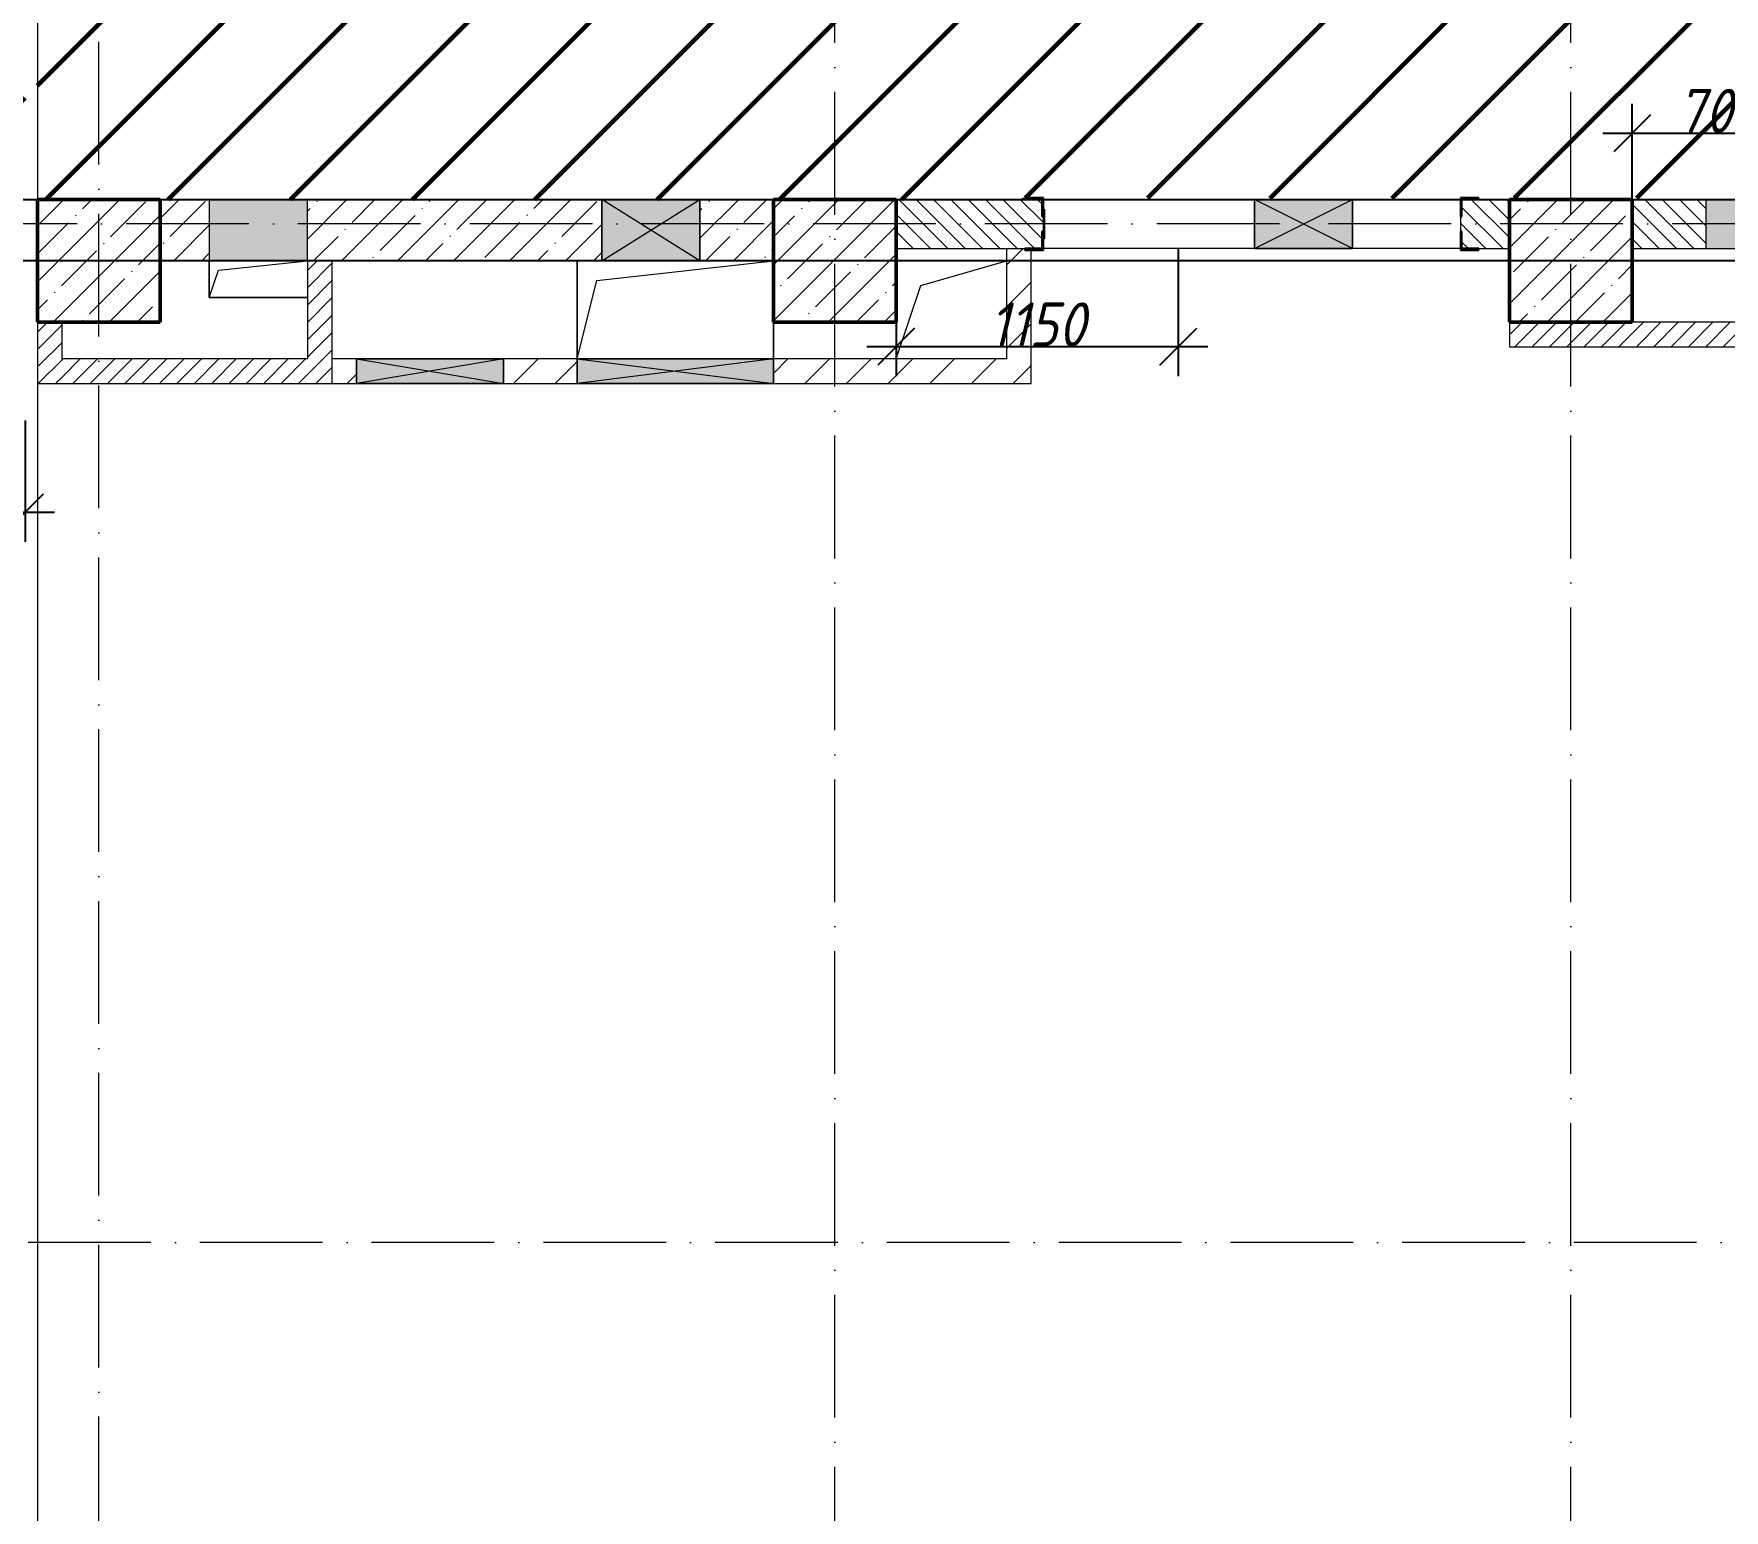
# Model space of a CAD drawing. Header units: millimetres. Extents: x -606178 to 312196, y -19338 to 632709.
# Drawn here: x -102380 to -95490, y 452535 to 458550 of the extents above; entities that cross this region are included whole.
import ezdxf

# ---------------------------------------------------------------- set-up
doc = ezdxf.new("R2010")
doc.units = ezdxf.units.MM
doc.linetypes.add('50_200_ШТРИХ_1Т_ш5_п1_п1_', pattern=[700, 500, -100, 0, -100])
for name, color, linetype, lineweight in [('6.4.1) Окр пт с инж. ПТ2.16', 3, 'Continuous', 60), ('A-____-____-DIMS', 7, 'Continuous', 9), ('A-DETL-GENF-OTLN', 7, 'Continuous', 9), ('A-FLOR-____-OTLN', 7, 'Continuous', 9), ('A-GENM-____-MCUT', 7, 'Continuous', 25), ('A-GENM-____-OTLN', 7, 'Continuous', 9), ('A-GENM-____-OTLN-1', 7, 'Continuous', 25), ('A-GLAZ-____-OTLN', 7, 'Continuous', 9), ('A-WALL-____-MCUT-1', 7, 'Continuous', 9), ('A-WALL-____-MCUT-3', 7, 'Continuous', 9), ('A-WALL-____-PATT-1', 7, 'Continuous', 9), ('A-WALL-FNSH-MCUT-1', 7, 'Continuous', 9), ('I-WALL-____-OTLN', 7, 'Continuous', 9), ('S-COLS-____-MCUT', 7, 'Continuous', 50), ('S-COLS-____-OTLN', 7, 'Continuous', 9), ('S-GRID-____-OTLN-1', 7, '50_200_ШТРИХ_1Т_ш5_п1_п1_', 9)]:
    doc.layers.add(name, color=color, linetype=linetype, lineweight=lineweight)
doc.layers.add('A-GLAZ-____-OTLN-1', color=7, linetype='Continuous', lineweight=9, true_color=0xc0c0c0)
doc.styles.add('ISOCPEUR_I_10', font='isocpeui.ttf', dxfattribs={"width": 0.9, "height": 180})
doc.dimstyles.new('ISO-1_8_0_9К_СРЕДНИЙ_Кладочные_3', dxfattribs={"dimscale": 304.8, "dimtxt": 179.276612, "dimasz": 0.492126, "dimexe": 0.393701, "dimexo": 0, "dimgap": 0, "dimtad": 1, "dimdec": 3, "dimrnd": 0.001, "dimdsep": 46, "dimtxsty": 'ISOCPEUR_I_10', "dimblk1": 'OBLIQUE', "dimblk2": 'OBLIQUE', "dimsah": 1, "dimcen": 0.09, "dimdle": 0.393701, "dimazin": 0, "dimtfac": 1, "dimtdec": 4, "dimtix": 1, "dimtmove": 0, "dimatfit": 3, "dimfxl": 1, "dimtvp": 1, "dimtolj": 1, "dimtzin": 0, "dimarcsym": 2})
pattern_1 = [(45, (-140714.89, 451794.26), (-35.35534, 35.35534), [])]
pattern_2 = [(135, (-140714.89, 451794.26), (-35.35534, -35.35534), [])]
pattern_3 = [(45, (-140714.89, 451794.26), (-84.8528, 84.8528), [])]

# ---------------------------------------------------------------- blocks, each defined once
blk = doc.blocks.new('BSC_Колонна _Прямоугольная - 500х500-V107-АР1_План отверстий 3 этажа в осях 1-64_А-ГГ')
at = {"layer": 'S-COLS-____-OTLN'}
h = blk.add_hatch(dxfattribs=at)
h.set_pattern_fill('FP_130', color=256, style=0, pattern_type=2)
h.set_pattern_definition([(45, (-38600, -5831.04), (-114.04925, 114.04925), []), (45, (-38485.95, -5831.04), (-114.04925, 114.04925), [201.613, -40.323, 3.353, -36.97])])
h.paths.add_polyline_path([(-250, -250), (250, -250), (250, 250), (-250, 250)], flags=0)
at = {"layer": 'S-COLS-____-MCUT'}
for p, q in [((250, 250), (-250, 250)), ((-250, 250), (-250, -250)), ((250, -250), (250, 250)), ((-250, -250), (250, -250))]:
    blk.add_line(p, q, dxfattribs=at)
blk = doc.blocks.new('BSC_Колонна _Прямоугольная - 500х500-V109-АР1_План отверстий 3 этажа в осях 1-64_А-ГГ')
at = {"layer": 'S-COLS-____-OTLN'}
h = blk.add_hatch(dxfattribs=at)
h.set_pattern_fill('FP_132', color=256, style=0, pattern_type=2)
h.set_pattern_definition([(45, (-44600, -5831.04), (-114.04925, 114.04925), []), (45, (-44485.95, -5831.04), (-114.04925, 114.04925), [201.613, -40.323, 3.353, -36.97])])
h.paths.add_polyline_path([(-250, -250), (250, -250), (250, 250), (-250, 250)], flags=0)
at = {"layer": 'S-COLS-____-MCUT'}
for p, q in [((250, 250), (-250, 250)), ((-250, 250), (-250, -250)), ((250, -250), (250, 250)), ((-250, -250), (250, -250))]:
    blk.add_line(p, q, dxfattribs=at)
blk = doc.blocks.new('BSC_Колонна _Прямоугольная - 500х500-V151-АР1_План отверстий 3 этажа в осях 1-64_А-ГГ')
at = {"layer": 'S-COLS-____-OTLN'}
h = blk.add_hatch(dxfattribs=at)
h.set_pattern_fill('FP_174', color=256, style=0, pattern_type=2)
h.set_pattern_definition([(45, (-41600, -5831.04), (-114.04925, 114.04925), []), (45, (-41485.95, -5831.04), (-114.04925, 114.04925), [201.613, -40.323, 3.353, -36.97])])
h.paths.add_polyline_path([(-250, -250), (250, -250), (250, 250), (-250, 250)], flags=0)
at = {"layer": 'S-COLS-____-MCUT'}
for p, q in [((250, 250), (-250, 250)), ((-250, 250), (-250, -250)), ((250, -250), (250, 250)), ((-250, -250), (250, -250))]:
    blk.add_line(p, q, dxfattribs=at)
blk = doc.blocks.new('АР_Перемычка - АР_Перемычка-28704962-АР1_План отверстий 3 этажа в осях 1-64_А-ГГ')
at = {"layer": 'A-GENM-____-OTLN'}
blk.add_line((-350, -100), (-342, -100), dxfattribs=at)
blk = doc.blocks.new('Фахверк_СКБ_Уголок - 200_3960_зеркало-28268689-АР1_План отверстий 3 этажа в осях 1-64_А-ГГ')
at = {"layer": 'A-GENM-____-MCUT'}
for p, q in [((200, 156), (125, 156)), ((125, 156), (125, 81)), ((131, 81), (131, 150)), ((131, 150), (200, 150)), ((200, 150), (200, 156)), ((125, 81), (131, 81)), ((131, 19), (125, 19)), ((125, 19), (125, -56)), ((131, -50), (131, 19)), ((125, -56), (200, -56)), ((200, -50), (131, -50)), ((200, -56), (200, -50))]:
    blk.add_line(p, q, dxfattribs=at)
blk = doc.blocks.new('154_Стойка_СКБ_Уголок - СМ-2480_200-28346303-АР1_План отверстий 3 этажа в осях 1-64_А-ГГ')
at = {"layer": 'A-GENM-____-MCUT'}
for p, q in [((125, 156), (125, 81)), ((200, 156), (125, 156)), ((131, 81), (131, 150)), ((131, 150), (200, 150)), ((200, 150), (200, 156)), ((125, 81), (131, 81)), ((131, 19), (125, 19)), ((125, 19), (125, -56)), ((131, -50), (131, 19)), ((125, -56), (200, -56)), ((200, -50), (131, -50)), ((200, -56), (200, -50))]:
    blk.add_line(p, q, dxfattribs=at)
blk = doc.blocks.new('Стойка_Влож_Полоса боковая - Полоса-28213942-АР1_План отверстий 3 этажа в осях 1-64_А-ГГ')
at = {"layer": 'A-GENM-____-OTLN'}
for p, q in [((-5, 60), (0, 60)), ((-5, -60), (-5, 60)), ((0, 31), (0, -31)), ((0, -60), (-5, -60))]:
    blk.add_line(p, q, dxfattribs=at)
blk = doc.blocks.new('AR_Отверстие Ниша - Лючок-32404366-АР1_План отверстий 3 этажа в осях 1-64_А-ГГ')
at = {"layer": 'A-GLAZ-____-OTLN-1'}
blk.add_hatch(color=256, dxfattribs=at).paths.add_polyline_path([(-200, 125), (-200, -125), (200, -125), (200, 125)], flags=0)
at = {"layer": 'A-GLAZ-____-OTLN'}
for p, q in [((200, 125), (-200, 125)), ((-200, 125), (-200, -125)), ((200, -125), (200, 125)), ((-200, -125), (200, -125))]:
    blk.add_line(p, q, dxfattribs=at)
blk = doc.blocks.new('AR_Отверстие Ниша - Лючок-32404390-АР1_План отверстий 3 этажа в осях 1-64_А-ГГ')
at = {"layer": 'A-GLAZ-____-OTLN'}
blk.add_hatch(color=256, dxfattribs=at).paths.add_polyline_path([(-200, 100), (-200, -100), (200, -100), (200, 100)], flags=0)
for p, q in [((200, 100), (-200, 100)), ((200, -100), (200, 100)), ((-200, 31), (-200, -31)), ((-200, -100), (200, -100))]:
    blk.add_line(p, q, dxfattribs=at)
blk = doc.blocks.new('AR_Отверстие прямоугольное _в плите_ - AR_Отверстие прямоугольное _в плите_-30459225-АР1_План отверстий 3 этажа в осях 1-64_А-ГГ')
at = {"layer": 'A-GENM-____-OTLN'}
for p, q in [((-200, 75), (-200, -75)), ((-162.5, 37.5), (200, 75)), ((-200, -75), (-162.5, 37.5)), ((-200, -75), (200, -75))]:
    blk.add_line(p, q, dxfattribs=at)
blk = doc.blocks.new('AR_Отверстие прямоугольное _в плите_ - AR_Отверстие прямоугольное _в плите_-30552658-АР1_План отверстий 3 этажа в осях 1-64_А-ГГ')
at = {"layer": 'A-GENM-____-OTLN'}
for p, q in [((-400, 200), (-400, -200)), ((-320, 120), (400, 200)), ((-400, -200), (-320, 120)), ((400, -200), (400, -50))]:
    blk.add_line(p, q, dxfattribs=at)
blk = doc.blocks.new('AR_Отверстие прямоугольное _в плите_ - AR_Отверстие прямоугольное _в плите_-30552855-АР1_План отверстий 3 этажа в осях 1-64_А-ГГ')
at = {"layer": 'A-GENM-____-OTLN'}
for p, q in [((225, 200), (-225, 200)), ((-125, 100), (225, 200)), ((-225, -200), (-125, 100)), ((-225, -50), (-225, -200))]:
    blk.add_line(p, q, dxfattribs=at)
blk = doc.blocks.new('AR_Отверстие прямоугольное _в стене__БезПР - AR_Отверстие прямоугольное _в стене__БезПР-30590131-АР1_План отверстий 3 этажа в осях 1-64_А-ГГ')
at = {"layer": 'A-GLAZ-____-OTLN-1'}
blk.add_hatch(color=256, dxfattribs=at).paths.add_polyline_path([(200, 125), (-200, 125), (-200, -125), (200, -125)], flags=0)
at = {"layer": 'A-DETL-GENF-OTLN'}
for p, q in [((-200, -125), (-200, 125)), ((-200, 125), (200, 125)), ((200, 125), (-200, -125)), ((-200, 125), (200, -125)), ((200, 125), (-200, 125)), ((-200, 125), (-200, -125)), ((200, 125), (200, -125)), ((200, -125), (200, 125)), ((200, -125), (-200, -125)), ((-200, -125), (200, -125))]:
    blk.add_line(p, q, dxfattribs=at)
at = {"layer": 'A-GLAZ-____-OTLN'}
blk.add_line((200, 125), (-200, 125), dxfattribs=at)
blk = doc.blocks.new('AR_Отверстие прямоугольное _в стене__БезПР - AR_Отверстие прямоугольное _в стене__БезПР-36788922-АР1_План отверстий 3 этажа в осях 1-64_А-ГГ')
at = {"layer": 'A-GLAZ-____-OTLN'}
blk.add_hatch(color=256, dxfattribs=at).paths.add_polyline_path([(300, -50), (300, 50), (-300, 50), (-300, -50)], flags=0)
at = {"layer": 'A-DETL-GENF-OTLN'}
for p, q in [((-300, -50), (-300, 50)), ((-300, 50), (300, 50)), ((300, 50), (-300, -50)), ((-300, 50), (300, -50)), ((300, 50), (-300, 50)), ((-300, 50), (-300, -50)), ((300, 50), (300, -50)), ((300, -50), (300, 50)), ((300, -50), (-300, -50)), ((-300, -50), (300, -50))]:
    blk.add_line(p, q, dxfattribs=at)
at = {"layer": 'A-GLAZ-____-OTLN'}
blk.add_line((300, 50), (-300, 50), dxfattribs=at)
blk = doc.blocks.new('AR_Отверстие прямоугольное _в стене__БезПР - AR_Отверстие прямоугольное _в стене__БезПР-36428632-АР1_План отверстий 3 этажа в осях 1-64_А-ГГ')
at = {"layer": 'A-GLAZ-____-OTLN'}
blk.add_hatch(color=256, dxfattribs=at).paths.add_polyline_path([(-200, -100), (200, -100), (200, 100), (-200, 100)], flags=0)
at = {"layer": 'A-DETL-GENF-OTLN'}
for p, q in [((-200, -100), (-200, 100)), ((-200, 100), (200, 100)), ((200, 100), (-200, -100)), ((-200, 100), (200, -100)), ((200, 100), (-200, 100)), ((-200, 100), (-200, -100)), ((200, 100), (200, -100)), ((200, -100), (200, 100)), ((200, -100), (-200, -100)), ((-200, -100), (200, -100))]:
    blk.add_line(p, q, dxfattribs=at)
at = {"layer": 'A-GLAZ-____-OTLN'}
blk.add_line((200, 100), (-200, 100), dxfattribs=at)
blk = doc.blocks.new('AR_Отверстие прямоугольное _в стене_ - AR_Отверстие прямоугольное _в стене__ОВ-36980490-АР1_План отверстий 3 этажа в осях 1-64_А-ГГ')
at = {"layer": 'A-GLAZ-____-OTLN'}
blk.add_hatch(color=256, dxfattribs=at).paths.add_polyline_path([(-400, -50), (400, -50), (400, 50), (-400, 50)], flags=0)
at = {"layer": 'A-DETL-GENF-OTLN'}
for p, q in [((-400, -50), (-400, 50)), ((-400, 50), (400, 50)), ((400, 50), (-400, -50)), ((-400, 50), (400, -50)), ((400, 50), (-400, 50)), ((-400, 50), (-400, -50)), ((400, 50), (400, -50)), ((400, -50), (400, 50)), ((400, -50), (-400, -50)), ((-400, -50), (400, -50))]:
    blk.add_line(p, q, dxfattribs=at)
blk = doc.blocks.new('_Oblique')
at = {"color": 0, "linetype": 'ByBlock', "lineweight": -2}
blk.add_line((-0.5, -0.5), (0.5, 0.5), dxfattribs=at)
blk = doc.blocks.new('*D5025')
at = {"layer": 'A-____-____-DIMS', "color": 0, "lineweight": -2, "transparency": 16777216}
for p, q in [((-95864.9, 457875.3), (-95864.9, 458264.7)), ((-95164.9, 457834.4), (-95164.9, 458264.7)), ((-95984.9, 458144.7), (-95044.9, 458144.7))]:
    blk.add_line(p, q, dxfattribs=at)
at = {"layer": 'Defpoints', "color": 0, "transparency": 16777216}
for p in [(-95164.9, 458144.7), (-95864.9, 457875.3), (-95164.9, 457834.4)]:
    blk.add_point(p, dxfattribs=at)
at = {"layer": 'A-____-____-DIMS', "color": 0, "lineweight": -2, "transparency": 16777216, "xscale": 150, "yscale": 150, "zscale": 150, "rotation": 180}
blk.add_blockref('_Oblique', (-95864.9, 458144.7), dxfattribs=at)
at = {"layer": 'A-____-____-DIMS', "color": 0, "lineweight": -2, "transparency": 16777216, "xscale": 150, "yscale": 150, "zscale": 150}
blk.add_blockref('_Oblique', (-95164.9, 458144.7), dxfattribs=at)
at = {"layer": 'A-____-____-DIMS', "color": 0, "transparency": 16777216, "insert": (-95514.9, 458235.9), "char_height": 180, "width": 409.578, "attachment_point": 5, "style": 'ISOCPEUR_I_10'}
blk.add_mtext('\\A1;700', dxfattribs=at)
blk = doc.blocks.new('*D5152')
at = {"layer": 'A-____-____-DIMS', "color": 0, "lineweight": -2, "transparency": 16777216}
for p, q in [((-98864.9, 457675.3), (-98864.9, 457155.8)), ((-97714.9, 457675.3), (-97714.9, 457155.8)), ((-98984.9, 457275.8), (-97594.9, 457275.8))]:
    blk.add_line(p, q, dxfattribs=at)
at = {"layer": 'Defpoints', "color": 0, "transparency": 16777216}
for p in [(-98864.9, 457675.3), (-97714.9, 457675.3), (-97714.9, 457275.8)]:
    blk.add_point(p, dxfattribs=at)
at = {"layer": 'A-____-____-DIMS', "color": 0, "lineweight": -2, "transparency": 16777216, "xscale": 150, "yscale": 150, "zscale": 150, "rotation": 180}
blk.add_blockref('_Oblique', (-98864.9, 457275.8), dxfattribs=at)
at = {"layer": 'A-____-____-DIMS', "color": 0, "lineweight": -2, "transparency": 16777216, "xscale": 150, "yscale": 150, "zscale": 150}
blk.add_blockref('_Oblique', (-97714.9, 457275.8), dxfattribs=at)
at = {"layer": 'A-____-____-DIMS', "color": 0, "transparency": 16777216, "insert": (-98289.9, 457365.8), "char_height": 180, "width": 463.361, "attachment_point": 5, "style": 'ISOCPEUR_I_10'}
blk.add_mtext('\\A1;1150', dxfattribs=at)
blk = doc.blocks.new('*D5156')
at = {"layer": 'A-____-____-DIMS', "color": 0, "lineweight": -2, "transparency": 16777216}
for p, q in [((-103114.9, 456975.3), (-103114.9, 456480.9)), ((-102414.9, 456975.3), (-102414.9, 456480.9)), ((-103234.9, 456600.9), (-102294.9, 456600.9))]:
    blk.add_line(p, q, dxfattribs=at)
at = {"layer": 'Defpoints', "color": 0, "transparency": 16777216}
for p in [(-103114.9, 456975.3), (-102414.9, 456975.3), (-102414.9, 456600.9)]:
    blk.add_point(p, dxfattribs=at)
at = {"layer": 'A-____-____-DIMS', "color": 0, "lineweight": -2, "transparency": 16777216, "xscale": 150, "yscale": 150, "zscale": 150, "rotation": 180}
blk.add_blockref('_Oblique', (-103114.9, 456600.9), dxfattribs=at)
at = {"layer": 'A-____-____-DIMS', "color": 0, "lineweight": -2, "transparency": 16777216, "xscale": 150, "yscale": 150, "zscale": 150}
blk.add_blockref('_Oblique', (-102414.9, 456600.9), dxfattribs=at)
at = {"layer": 'A-____-____-DIMS', "color": 0, "transparency": 16777216, "insert": (-102764.9, 456692), "char_height": 180, "width": 409.578, "attachment_point": 5, "style": 'ISOCPEUR_I_10'}
blk.add_mtext('\\A1;700', dxfattribs=at)

msp = doc.modelspace()

# ---------------------------------------------------------------- hatches: boundary and pattern name
at = {"layer": '6.4.1) Окр пт с инж. ПТ2.16'}
h = msp.add_hatch(dxfattribs=at)
h.set_pattern_fill('ANSI31', color=256, scale=111)
h.paths.add_polyline_path([(-102414.891, 460775.3011), (-102914.891, 460775.3011), (-102914.891, 461025.3011), (-104714.891, 461025.3011), (-104714.891, 461019.3011), (-104789.891, 461019.3011), (-105214.891, 461023.3811), (-105214.891, 460925.3011), (-105414.891, 460925.3011), (-105414.891, 460775.3011), (-105914.891, 460775.3011), (-105914.891, 461025.3011), (-107714.891, 461025.3011), (-107714.891, 461019.3011), (-107789.891, 461019.3011), (-108839.891, 461025.3011), (-108839.891, 461019.3011), (-108914.891, 461019.3011), (-110714.891, 461025.3011), (-110714.891, 461019.3011), (-110789.891, 461019.3011), (-111414.891, 461025.3011), (-111414.891, 460775.3011), (-111914.891, 460775.3011), (-111914.891, 461025.3011), (-113714.891, 461025.3011), (-113714.891, 461019.3011), (-113789.891, 461019.3011), (-114214.891, 461023.3811), (-114214.891, 460925.3011), (-114414.891, 460925.3011), (-114414.891, 460775.3011), (-114914.891, 460775.3011), (-114914.891, 461025.3011), (-121964.891, 461025.3011), (-123114.891, 461025.3011), (-123114.891, 461275.3011), (-125679.3407, 461275.3011, -0.683488624), (-125772.5126, 461275.3011), (-131114.891, 461275.3011), (-131114.891, 461025.3011), (-135114.891, 461025.3011), (-142664.891, 461025.3011), (-142664.891, 460775.3011), (-142914.891, 460775.3011), (-142914.891, 460450.3011), (-142908.891, 460450.3011), (-142908.891, 460375.3011), (-142914.891, 458575.3011), (-142908.891, 458575.3011), (-142908.891, 458500.3011), (-142911.691, 458325.3011), (-142814.891, 458325.3011), (-142814.891, 458125.3011), (-142664.891, 458125.3011), (-142664.891, 457875.3011), (-134889.891, 457875.3011), (-134889.891, 457881.3011), (-134814.891, 457881.3011), (-133664.891, 457881.2181), (-133664.891, 457881.3011), (-133589.891, 457881.3011), (-132139.891, 457881.1949), (-132139.891, 457881.3011), (-132064.891, 457881.3011), (-130914.891, 457881.2153), (-130914.891, 457881.3011), (-130839.891, 457881.3011), (-129789.891, 457881.2215), (-129789.891, 457881.3011), (-129714.891, 457881.3011), (-128714.891, 457881.2242), (-128714.891, 457881.3011), (-128639.891, 457881.3011), (-128039.891, 457881.2543), (-128039.891, 457881.3011), (-127964.891, 457881.3011), (-126814.891, 457881.2106), (-126814.891, 457881.3011), (-126739.891, 457881.3011), (-121714.891, 457880.8993), (-121714.891, 457881.3011), (-121639.891, 457881.3011), (-117089.891, 457880.9107), (-117089.891, 457881.3011), (-117014.891, 457881.3011), (-115314.891, 457881.1449), (-115314.891, 457881.3011), (-115239.891, 457881.3011), (-111389.891, 457880.9375), (-111389.891, 457881.3011), (-111236.891, 457881.3011), (-111224.891, 457875.3011), (-110824.891, 457875.3011), (-110614.891, 457875.3011), (-110614.891, 457881.3011), (-110539.891, 457881.3011), (-110389.891, 457881.2858), (-110389.891, 457881.3011), (-110314.891, 457881.3011), (-109614.891, 457881.2295), (-109614.891, 457881.3011), (-109539.891, 457881.3011), (-107739.891, 457881.1144), (-107739.891, 457881.3011), (-107664.891, 457881.3011), (-106514.891, 457881.1778), (-106514.891, 457881.3011), (-106439.891, 457881.3011), (-102414.891, 457880.8598)])
h.paths.add_polyline_path([(-68864.891, 460775.3011), (-69364.891, 460775.3011), (-69364.891, 461025.3011), (-71864.891, 461025.3011), (-71864.891, 460775.3011), (-72364.891, 460775.3011), (-72364.891, 460925.3011), (-72564.891, 460925.3011), (-72539.891, 461000.3011), (-72364.891, 461025.3011), (-72364.891, 461275.3011), (-72708.891, 461275.3011), (-72708.891, 461206.3011), (-72714.891, 461094.3011), (-72714.891, 461275.3011), (-77864.891, 461275.3011), (-77864.891, 460996.7297), (-77664.891, 461025.3011), (-77664.891, 460925.3011), (-77864.891, 460925.3011), (-77864.891, 460775.3011), (-78364.891, 460775.3011), (-78364.891, 460925.3011), (-78564.891, 460925.3011), (-78564.891, 461025.3011), (-80514.891, 461025.3011), (-80514.891, 461019.3011), (-80589.891, 461019.3011), (-80864.891, 461025.3011), (-80864.891, 460775.3011), (-81364.891, 460775.3011), (-81364.891, 461025.3011), (-81639.891, 461025.3011), (-81639.891, 461019.3011), (-81714.891, 461019.3011), (-81714.891, 461025.3011), (-83514.891, 461025.3011), (-83514.891, 461019.3011), (-83589.891, 461019.3011), (-84639.891, 461025.3011), (-84639.891, 461019.3011), (-84714.891, 461019.3011), (-86514.891, 461025.3011), (-86514.891, 461019.3011), (-86664.891, 461019.3011), (-86664.891, 460925.3011), (-86864.891, 460925.3011), (-86864.891, 460775.3011), (-87364.891, 460775.3011), (-87364.891, 460925.3011), (-87564.891, 460925.3011), (-87539.891, 461000.3011), (-87364.891, 461025.3011), (-87364.891, 461275.3011), (-87708.891, 461275.3011), (-87708.891, 461206.3011), (-87714.891, 461094.3011), (-87714.891, 461275.3011), (-89514.891, 461275.3011), (-89514.891, 461206.3011), (-89514.891, 461094.3011), (-89514.891, 461019.3011), (-89589.891, 461019.3011), (-89864.891, 461025.3011), (-89864.891, 460775.3011), (-90364.891, 460775.3011), (-90364.891, 460925.3011), (-90564.891, 460925.3011), (-90539.891, 461000.3011), (-90364.891, 461025.3011), (-90364.891, 461275.3011), (-90708.891, 461275.3011), (-90708.891, 461206.3011), (-90714.891, 461094.3011), (-90714.891, 461275.3011), (-92514.891, 461275.3011), (-92514.891, 461206.3011), (-92514.891, 461094.3011), (-92514.891, 461019.3011), (-92589.891, 461019.3011), (-93639.891, 461025.3011), (-93639.891, 461019.3011), (-93714.891, 461019.3011), (-93714.891, 461025.3011), (-95514.891, 461025.3011), (-95514.891, 461019.3011), (-95664.891, 461019.3011), (-95664.891, 460925.3011), (-95864.891, 460925.3011), (-95864.891, 460775.3011), (-96364.891, 460775.3011), (-96364.891, 460925.3011), (-96564.891, 460925.3011), (-96539.891, 461000.3011), (-96364.891, 461025.3011), (-96364.891, 461275.3011), (-96708.891, 461275.3011), (-96708.891, 461206.3011), (-96714.891, 461094.3011), (-96714.891, 461275.3011), (-98514.891, 461275.3011), (-98514.891, 461206.3011), (-98514.891, 461094.3011), (-98514.891, 461019.3011), (-98589.891, 461019.3011), (-98864.891, 461025.3011), (-98864.891, 460775.3011), (-99364.891, 460775.3011), (-99364.891, 460925.3011), (-99564.891, 460925.3011), (-99539.891, 461000.3011), (-99364.891, 461025.3011), (-99364.891, 461275.3011), (-99708.891, 461275.3011), (-99708.891, 461206.3011), (-99714.891, 461094.3011), (-99714.891, 461275.3011), (-101514.891, 461275.3011), (-101514.891, 461206.3011), (-101514.891, 461094.3011), (-101514.891, 461019.3011), (-101589.891, 461019.3011), (-101864.891, 461025.3011), (-101864.891, 460775.3011), (-102364.891, 460775.3011), (-102364.891, 457875.3011), (-98339.891, 457875.3011), (-98339.891, 457881.3011), (-98264.891, 457881.3011), (-96564.891, 457881.082), (-96564.891, 457881.3011), (-96489.891, 457881.3011), (-95164.891, 457881.1236), (-95164.891, 457881.3011), (-95089.891, 457881.3011), (-94989.891, 457881.2873), (-94989.891, 457881.3011), (-94914.891, 457881.3011), (-93114.891, 457881.0511), (-93114.891, 457881.3011), (-93039.891, 457881.3011), (-86539.891, 457880.3574), (-86539.891, 457881.3011), (-86464.891, 457881.3011), (-84764.891, 457881.0076), (-84764.891, 457881.3011), (-84689.891, 457881.3011), (-84039.891, 457881.1829), (-84039.891, 457881.3011), (-83964.891, 457881.3011), (-83064.891, 457881.1337), (-83064.891, 457881.3011), (-82989.891, 457881.3011), (-77539.891, 457880.2556), (-77539.891, 457881.3011), (-77464.891, 457881.3011), (-75764.891, 457880.905), (-75764.891, 457881.3011), (-75689.891, 457881.3011), (-71739.891, 457880.3126), (-71739.891, 457881.3011), (-71664.891, 457881.3011), (-70764.891, 457881.0305), (-70764.891, 457881.3011), (-70689.891, 457881.3011), (-68864.891, 457880.7241)])
h.paths.add_polyline_path([(-99708.891, 461025.3011), (-99639.891, 461025.3011), (-99639.891, 461019.3011), (-99708.891, 461019.3011)], flags=16)
h.paths.add_polyline_path([(-96708.891, 461025.3011), (-96639.891, 461025.3011), (-96639.891, 461019.3011), (-96708.891, 461019.3011)], flags=16)
h.paths.add_polyline_path([(-90708.891, 461025.3011), (-90639.891, 461025.3011), (-90639.891, 461019.3011), (-90708.891, 461019.3011)], flags=16)
h.paths.add_polyline_path([(-87708.891, 461025.3011), (-87639.891, 461025.3011), (-87639.891, 461019.3011), (-87708.891, 461019.3011)], flags=16)
h.paths.add_polyline_path([(-72708.891, 461025.3011), (-72639.891, 461025.3011), (-72639.891, 461019.3011), (-72708.891, 461019.3011)], flags=16)
h.paths.add_polyline_path([(-51664.891, 460775.3011), (-53919.891, 460775.3011), (-53919.891, 460769.3011), (-53994.891, 460769.3011), (-53994.891, 460775.3011), (-55144.891, 460775.3011), (-55144.891, 460769.3011), (-55219.891, 460769.3011), (-60489.891, 460775.3011), (-60489.891, 460769.3011), (-60564.891, 460769.3011), (-61714.891, 460775.3011), (-61714.891, 460769.3011), (-61789.891, 460769.3011), (-62714.891, 460775.3011), (-63214.891, 460775.3011), (-64289.891, 460775.3011), (-64289.891, 460769.3011), (-64364.891, 460769.3011), (-64364.891, 460775.3011), (-65514.891, 460775.3011), (-65514.891, 460769.3011), (-65589.891, 460769.3011), (-65714.891, 460775.3011), (-66214.891, 460775.3011), (-66214.891, 461025.3011), (-68314.891, 461025.3011), (-68314.891, 460775.3011), (-68814.891, 460775.3011), (-68814.891, 457875.3011), (-68314.891, 457875.3011), (-67989.891, 457875.3011), (-67989.891, 457881.3011), (-67914.891, 457881.3011), (-66214.891, 457880.6715), (-66214.891, 457881.3011), (-66139.891, 457881.3011), (-62489.891, 457879.7829), (-62489.891, 457881.3011), (-62414.891, 457881.3011), (-61714.891, 457880.9086), (-61714.891, 457881.3011), (-61639.891, 457881.3011), (-61489.891, 457881.2104), (-61489.891, 457881.3011), (-61414.891, 457881.3011), (-60714.891, 457880.8681), (-60714.891, 457881.3011), (-60639.891, 457881.3011), (-60489.891, 457881.2003), (-60489.891, 457881.3011), (-60414.891, 457881.3011), (-51714.891, 457875.3011), (-51664.891, 457875.3011), (-51664.891, 458575.3011)])
at = {"layer": 'A-WALL-____-PATT-1'}
h = msp.add_hatch(dxfattribs=at)
h.set_pattern_fill('FP_38', color=256, style=0, pattern_type=2)
h.set_pattern_definition([(45, (-140714.89, 451794.26), (-114.04925, 114.04925), []), (45, (-140600.84, 451794.26), (-114.04925, 114.04925), [201.612, -40.322, 3.353, -36.97])])
h.paths.add_polyline_path([(-100064.891, 457625.3011), (-100064.891, 457875.3011), (-101264.891, 457875.3011), (-101264.891, 457625.3011), (-100076.8893, 457625.3011)], flags=0)
h.paths.add_polyline_path([(-99364.891, 457625.3011), (-99364.891, 457875.3011), (-99664.891, 457875.3011), (-99664.891, 457625.3011)], flags=0)
h.paths.add_polyline_path([(-101664.891, 457625.3011), (-101664.891, 457875.3011), (-101864.891, 457875.3011), (-101864.891, 457625.3011), (-101844.3535, 457625.3011)], flags=0)
h = msp.add_hatch(dxfattribs=at)
h.set_pattern_fill('FP_6', color=256, style=0, pattern_type=2)
h.set_pattern_definition(pattern_2)
h.paths.add_polyline_path([(-96541.9607, 457675.3011), (-96364.891, 457675.3011), (-96364.891, 457875.3011), (-96558.891, 457875.3011), (-96558.891, 457806.3011), (-96564.891, 457806.3011), (-96564.891, 457744.3011), (-96558.891, 457744.3011), (-96558.891, 457675.3011)], flags=0)
h.paths.add_polyline_path([(-98270.891, 457675.3011), (-98270.891, 457744.3011), (-98264.891, 457744.3011), (-98264.891, 457806.3011), (-98270.891, 457806.3011), (-98270.891, 457875.3011), (-98864.891, 457875.3011), (-98864.891, 457675.3011), (-98309.425, 457675.3011)], flags=0)
h = msp.add_hatch(dxfattribs=at)
h.set_pattern_fill('FP_6', color=256, style=0, pattern_type=2)
h.set_pattern_definition(pattern_2)
h.paths.add_polyline_path([(-90364.891, 457675.3011), (-90364.891, 457875.3011), (-93108.891, 457875.3011), (-93108.891, 457806.3011), (-93114.891, 457806.3011), (-93114.891, 457744.3011), (-93108.891, 457744.3011), (-93108.891, 457675.3011), (-91239.5678, 457675.3011)], flags=0)
h.paths.add_polyline_path([(-94920.891, 457675.3011), (-94920.891, 457744.3011), (-94914.891, 457744.3011), (-94914.891, 457806.3011), (-94920.891, 457806.3011), (-94920.891, 457875.3011), (-95158.891, 457875.3011), (-95158.891, 457806.3011), (-95164.891, 457806.3011), (-95164.891, 457744.3011), (-95158.891, 457744.3011), (-95158.891, 457675.3011), (-94989.891, 457675.3011)], flags=0)
h.paths.add_polyline_path([(-95864.891, 457675.3011), (-95564.891, 457675.3011), (-95564.891, 457875.3011), (-95864.891, 457875.3011)], flags=0)
h = msp.add_hatch(dxfattribs=at)
h.set_pattern_fill('FP_4', color=256, style=0, pattern_type=2)
h.set_pattern_definition(pattern_3)
h.paths.add_polyline_path([(-98314.891, 457125.3011), (-98314.891, 457669.3011), (-98339.891, 457669.3011), (-98339.891, 457675.3011), (-98414.891, 457675.3011), (-98414.891, 457125.3011)], flags=0)
h = msp.add_hatch(dxfattribs=at)
h.set_pattern_fill('FP_5', color=256, style=0, pattern_type=2)
h.set_pattern_definition(pattern_1)
h.paths.add_polyline_path([(-101164.891, 457125.3011), (-101164.891, 457625.3011), (-101264.891, 457625.3011), (-101264.891, 457125.3011)], flags=0)
h = msp.add_hatch(dxfattribs=at)
h.set_pattern_fill('FP_5', color=256, style=0, pattern_type=2)
h.set_pattern_definition(pattern_1)
h.paths.add_polyline_path([(-102264.891, 457125.3011), (-102264.891, 457375.3011), (-102364.891, 457375.3011), (-102364.891, 457125.3011)], flags=0)
h = msp.add_hatch(dxfattribs=at)
h.set_pattern_fill('FP_5', color=256, style=0, pattern_type=2)
h.set_pattern_definition(pattern_1)
h.paths.add_polyline_path([(-96364.891, 457275.3011), (-95064.891, 457275.3011), (-95064.891, 457375.3011), (-96364.891, 457375.3011)], flags=0)
h = msp.add_hatch(dxfattribs=at)
h.set_pattern_fill('FP_5', color=256, style=0, pattern_type=2)
h.set_pattern_definition(pattern_1)
h.paths.add_polyline_path([(-101264.891, 457125.3011), (-101264.891, 457225.3011), (-102264.891, 457225.3011), (-102264.891, 457125.3011), (-101844.3535, 457125.3011)], flags=0)
h = msp.add_hatch(dxfattribs=at)
h.set_pattern_fill('FP_4', color=256, style=0, pattern_type=2)
h.set_pattern_definition(pattern_3)
h.paths.add_polyline_path([(-98414.891, 457125.3011), (-98414.891, 457225.3011), (-99364.891, 457225.3011), (-99364.891, 457125.3011)], flags=0)
h.paths.add_polyline_path([(-100164.891, 457125.3011), (-100164.891, 457225.3011), (-100464.891, 457225.3011), (-100464.891, 457125.3011)], flags=0)
h.paths.add_polyline_path([(-101164.891, 457125.3011), (-101064.891, 457125.3011), (-101064.891, 457225.3011), (-101164.891, 457225.3011)], flags=0)

# ---------------------------------------------------------------- linework, layer by layer
msp.add_lwpolyline([(-51714.891, 457625.3011), (-142664.891, 457625.3011), (-142664.891, 457875.3011), (-51714.891, 457875.3011)], close=True)
at = {"layer": 'A-FLOR-____-OTLN'}
for p, q in [((-102364.891, 460775.3011), (-102364.891, 457875.3011)), ((-101664.891, 457475.3011), (-101664.891, 457625.3011)), ((-100164.891, 457225.3011), (-100164.891, 457625.3011)), ((-98864.891, 457625.3011), (-98414.891, 457625.3011)), ((-101264.891, 457475.3011), (-101664.891, 457475.3011)), ((-99364.891, 457375.3011), (-99364.891, 457225.3011)), ((-98864.891, 457225.3011), (-98864.891, 457375.3011)), ((-102364.891, 457125.3011), (-102364.891, 450375.3011))]:
    msp.add_line(p, q, dxfattribs=at)
at = {"layer": 'A-WALL-____-MCUT-1'}
for p, q in [((-101664.891, 457875.3011), (-101864.891, 457875.3011)), ((-100064.891, 457875.3011), (-101264.891, 457875.3011)), ((-99364.891, 457875.3011), (-99664.891, 457875.3011)), ((-101864.891, 457625.3011), (-101664.891, 457625.3011)), ((-101264.891, 457625.3011), (-100064.891, 457625.3011)), ((-99664.891, 457625.3011), (-99364.891, 457625.3011))]:
    msp.add_line(p, q, dxfattribs=at)
at = {"layer": 'A-WALL-____-MCUT-3'}
for p, q in [((-98339.891, 457875.3011), (-98864.891, 457875.3011)), ((-96364.891, 457875.3011), (-96489.891, 457875.3011)), ((-95564.891, 457875.3011), (-95864.891, 457875.3011)), ((-96564.891, 457806.3011), (-96564.891, 457744.3011)), ((-98864.891, 457675.3011), (-98339.891, 457675.3011)), ((-96489.891, 457675.3011), (-96364.891, 457675.3011)), ((-95864.891, 457675.3011), (-95564.891, 457675.3011))]:
    msp.add_line(p, q, dxfattribs=at)
at = {"layer": 'A-WALL-FNSH-MCUT-1'}
for p, q in [((-98414.891, 457675.3011), (-98414.891, 457225.3011)), ((-98314.891, 457125.3011), (-98314.891, 457669.3011)), ((-101264.891, 457625.3011), (-101264.891, 457225.3011)), ((-101164.891, 457625.3011), (-101164.891, 457125.3011)), ((-102364.891, 457375.3011), (-102364.891, 457125.3011)), ((-102264.891, 457225.3011), (-102264.891, 457375.3011)), ((-96364.891, 457375.3011), (-96364.891, 457275.3011)), ((-95164.891, 457375.3011), (-95864.891, 457375.3011)), ((-101264.891, 457225.3011), (-102264.891, 457225.3011)), ((-101064.891, 457225.3011), (-101164.891, 457225.3011)), ((-100164.891, 457225.3011), (-100464.891, 457225.3011)), ((-98414.891, 457225.3011), (-99364.891, 457225.3011)), ((-96364.891, 457275.3011), (-95064.891, 457275.3011)), ((-102364.891, 457125.3011), (-101164.891, 457125.3011)), ((-101164.891, 457125.3011), (-101064.891, 457125.3011)), ((-100464.891, 457125.3011), (-100164.891, 457125.3011)), ((-99364.891, 457125.3011), (-98314.891, 457125.3011))]:
    msp.add_line(p, q, dxfattribs=at)
at = {"layer": 'I-WALL-____-OTLN'}
for p, q in [((-98264.891, 457875.3011), (-97404.891, 457875.3011)), ((-97004.891, 457875.3011), (-96564.891, 457875.3011)), ((-97404.891, 457675.3011), (-98264.891, 457675.3011)), ((-96564.891, 457675.3011), (-97004.891, 457675.3011))]:
    msp.add_line(p, q, dxfattribs=at)
at = {"layer": 'S-GRID-____-OTLN-1'}
for p, q in [((-102114.891, 447515.7004), (-102114.891, 461944.7985)), ((-99114.891, 447311.6528), (-99114.891, 461944.7985)), ((-96114.891, 447311.6528), (-96114.891, 461944.7985)), ((-50396.1037, 457775.3011), (-145383.6612, 457775.3011)), ((-36793.8313, 453625.3011), (-145383.6612, 453625.3011))]:
    msp.add_line(p, q, dxfattribs=at)

# ---------------------------------------------------------------- block references
at = {"layer": 'A-GENM-____-OTLN', "rotation": 180}
msp.add_blockref('Стойка_Влож_Полоса боковая - Полоса-28213942-АР1_План отверстий 3 этажа в осях 1-64_А-ГГ', (-98264.891, 457775.3011), dxfattribs=at)
at = {"layer": 'A-GENM-____-OTLN'}
for name, p in [('АР_Перемычка - АР_Перемычка-28704962-АР1_План отверстий 3 этажа в осях 1-64_А-ГГ', (-98264.891, 457775.3011)), ('AR_Отверстие прямоугольное _в плите_ - AR_Отверстие прямоугольное _в плите_-30459225-АР1_План отверстий 3 этажа в осях 1-64_А-ГГ', (-101464.891, 457550.3011)), ('AR_Отверстие прямоугольное _в плите_ - AR_Отверстие прямоугольное _в плите_-30552658-АР1_План отверстий 3 этажа в осях 1-64_А-ГГ', (-99764.891, 457425.3011)), ('AR_Отверстие прямоугольное _в плите_ - AR_Отверстие прямоугольное _в плите_-30552855-АР1_План отверстий 3 этажа в осях 1-64_А-ГГ', (-98639.891, 457425.3011))]:
    msp.add_blockref(name, p, dxfattribs=at)
at = {"layer": 'A-GENM-____-OTLN-1', "rotation": 180}
msp.add_blockref('154_Стойка_СКБ_Уголок - СМ-2480_200-28346303-АР1_План отверстий 3 этажа в осях 1-64_А-ГГ', (-98139.891, 457825.3011), dxfattribs=at)
at = {"layer": 'A-GENM-____-OTLN-1'}
msp.add_blockref('Фахверк_СКБ_Уголок - 200_3960_зеркало-28268689-АР1_План отверстий 3 этажа в осях 1-64_А-ГГ', (-96689.891, 457725.3011), dxfattribs=at)
at = {"layer": 'A-GLAZ-____-OTLN', "rotation": 180}
for name, p in [('AR_Отверстие Ниша - Лючок-32404366-АР1_План отверстий 3 этажа в осях 1-64_А-ГГ', (-101464.891, 457750.3011)), ('AR_Отверстие прямоугольное _в стене__БезПР - AR_Отверстие прямоугольное _в стене__БезПР-30590131-АР1_План отверстий 3 этажа в осях 1-64_А-ГГ', (-99864.891, 457750.3011)), ('AR_Отверстие прямоугольное _в стене__БезПР - AR_Отверстие прямоугольное _в стене__БезПР-36428632-АР1_План отверстий 3 этажа в осях 1-64_А-ГГ', (-97204.891, 457775.3011)), ('AR_Отверстие Ниша - Лючок-32404390-АР1_План отверстий 3 этажа в осях 1-64_А-ГГ', (-95364.891, 457775.3011))]:
    msp.add_blockref(name, p, dxfattribs=at)
at = {"layer": 'A-GLAZ-____-OTLN'}
for name, p in [('AR_Отверстие прямоугольное _в стене__БезПР - AR_Отверстие прямоугольное _в стене__БезПР-36788922-АР1_План отверстий 3 этажа в осях 1-64_А-ГГ', (-100764.891, 457175.3011)), ('AR_Отверстие прямоугольное _в стене_ - AR_Отверстие прямоугольное _в стене__ОВ-36980490-АР1_План отверстий 3 этажа в осях 1-64_А-ГГ', (-99764.891, 457175.3011))]:
    msp.add_blockref(name, p, dxfattribs=at)
at = {"layer": 'S-COLS-____-OTLN'}
for name, p in [('BSC_Колонна _Прямоугольная - 500х500-V107-АР1_План отверстий 3 этажа в осях 1-64_А-ГГ', (-102114.891, 457625.3011)), ('BSC_Колонна _Прямоугольная - 500х500-V151-АР1_План отверстий 3 этажа в осях 1-64_А-ГГ', (-99114.891, 457625.3011)), ('BSC_Колонна _Прямоугольная - 500х500-V109-АР1_План отверстий 3 этажа в осях 1-64_А-ГГ', (-96114.891, 457625.3011))]:
    msp.add_blockref(name, p, dxfattribs=at)

# ---------------------------------------------------------------- dimensions: what is measured, and where the dimension line sits
at = {"layer": 'A-____-____-DIMS'}
for base, p1, p2, override, picture, middle in [((-95164.891, 458144.7359), (-95864.891, 457875.3011), (-95164.891, 457834.3672), {"dimpost": '<>', "dimfxl": 701.195826}, '*D5025', (-95514.891, 458235.895)), ((-97714.891, 457275.7791), (-98864.891, 457675.3011), (-97714.891, 457675.3011), {"dimpost": '<>', "dimfxl": 1150}, '*D5152', (-98289.891, 457365.7791)), ((-102414.891, 456600.8834), (-103114.891, 456975.3011), (-102414.891, 456975.3011), {"dimpost": '<>', "dimfxl": 700}, '*D5156', (-102764.891, 456692.0425))]:
    dim = msp.add_linear_dim(base=base, p1=p1, p2=p2, dimstyle='ISO-1_8_0_9К_СРЕДНИЙ_Кладочные_3', override=override, dxfattribs=at)
    dim.commit()
    dim.dimension.update_dxf_attribs({"geometry": picture, "text_midpoint": middle})

doc.saveas('drawing.dxf')
